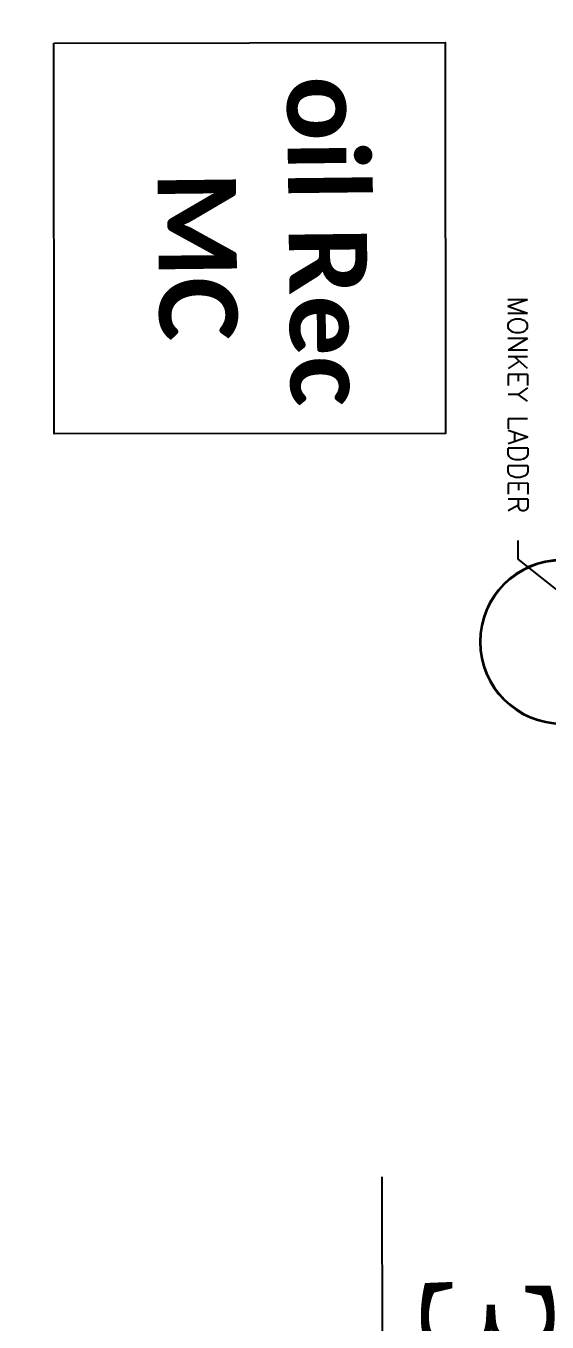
# Model space of a CAD drawing. Header units: feet. Extents: x -99009 to 3252343, y -11094690 to 9035152.
# Drawn here: x 2490534 to 2492532, y -1993479 to -1988503 of the extents above; entities that cross this region are included whole.
import ezdxf

# ---------------------------------------------------------------- set-up
doc = ezdxf.new("R2010")
doc.units = ezdxf.units.FT
doc.header["$PDSIZE"] = -1
doc.layers.add('1', color=1, linetype='Continuous')
doc.styles.add('ARIAL NARROW', font='ARIALN.TTF')
doc.styles.add('KP BOM', font='simplex.shx')
doc.styles.add('MM', font='dutch.ttf')
doc.dimstyles.new('MANI (feet)', dxfattribs={"dimtxt": 2.5, "dimasz": 2, "dimexe": 0.477, "dimexo": 0.477, "dimgap": 0.5222, "dimtad": 1, "dimdec": 0, "dimlfac": 0.03937, "dimzin": 4, "dimdsep": 46, "dimlunit": 3, "dimtxsty": 'MM', "dimcen": 0, "dimclrd": 1, "dimclre": 1, "dimclrt": 50, "dimadec": 5, "dimazin": 2, "dimtfac": 1, "dimtdec": 0, "dimtmove": 0, "dimatfit": 3, "dimfxl": 1, "dimtolj": 1, "dimtzin": 0, "dimlwd": -1, "dimlwe": -1, "dimarcsym": 0})

# ---------------------------------------------------------------- blocks, each defined once
blk = doc.blocks.new('conveyor')
for p, q in [((1729188.1, -1093398.7, 0), (1728976.7, -1093666.2, 0)), ((1728976.7, -1093666.2, 0), (1728904.7, -1093666.2, 0))]:
    blk.add_line(p, q)
at = {"color": 2}
for radius in [315, 312]:
    blk.add_arc((1729294.1, -1093498.3, 0), radius, 180, 0, dxfattribs=at)
at = {"style": 'KP BOM'}
blk.add_text('MONKEY LADDER ', height=74.995, dxfattribs=at).set_placement((1727968.6, -1093703.7, 0))
blk = doc.blocks.new('*D2605')
at = {"color": 1}
for p, q in [((2491902.7, -1995507.8), (2491899.8, -1992920.5)), ((2493812.4, -1995505.6), (2491807.3, -1995507.9)), ((2491903.4, -1996149.2), (2491903.2, -1995907.8)), ((2493813.5, -1996547), (2491808.5, -1996549.3))]:
    blk.add_line(p, q, dxfattribs=at)
for points in [[(2491969.8, -1995907.7), (2491836.5, -1995907.8), (2491902.7, -1995507.8)], [(2491836.8, -1996149.3), (2491970.1, -1996149.1), (2491903.9, -1996549.2)]]:
    blk.add_solid(points, dxfattribs=at)
at = {"layer": 'Defpoints', "color": 0}
for p in [(2491902.7, -1995507.8), (2493907.8, -1995505.5), (2493908.9, -1996546.9)]:
    blk.add_point(p, dxfattribs=at)
at = {"color": 50, "insert": (2492302.3, -1994013.7), "char_height": 500, "attachment_point": 5, "rotation": 270.0651, "style": 'MM'}
blk.add_mtext('\\A1;3\'-5"', dxfattribs=at)

msp = doc.modelspace()

# ---------------------------------------------------------------- linework, layer by layer
msp.add_lwpolyline([(2490640.83631, -1988569.01049), (2492140.83534, -1988567.30744), (2492142.53839, -1990067.30647), (2490642.53936, -1990069.00952)], close=True)
at = {"layer": '1'}
msp.add_arc((2520410.24778, -1978395.99612), 100000, 84.1346387202, 194.3871675539, dxfattribs=at)

# ---------------------------------------------------------------- block references
at = {"color": 3, "rotation": 270.0650517140735}
msp.add_blockref('conveyor', (3584123.10414, -260333.11416, 0), dxfattribs=at)

# ---------------------------------------------------------------- texts
at = {"transparency": 33554684, "insert": (2491841.69841, -1989327.64756), "char_height": 300, "width": 10968.9636016, "attachment_point": 2, "rotation": 270.67879968, "style": 'ARIAL NARROW'}
msp.add_mtext('{\\fCalibri|b1|i0|c0|p34;oil Rec\\P MC}', dxfattribs=at)

# ---------------------------------------------------------------- dimensions: what is measured, and where the dimension line sits
at = {"color": 3}
dim = msp.add_linear_dim(base=(2491902.7076, -1995507.76796), p1=(2493908.94054, -1996546.89855), p2=(2493907.75816, -1995505.49149), angle=270.06505171, dimstyle='MANI (feet)', override={"dimscale": 200, "dimarcsym": 1}, dxfattribs=at)
dim.commit()
dim.dimension.update_dxf_attribs({"geometry": '*D2605', "text_midpoint": (2492302.3265, -1994013.66197)})

doc.saveas('drawing.dxf')
